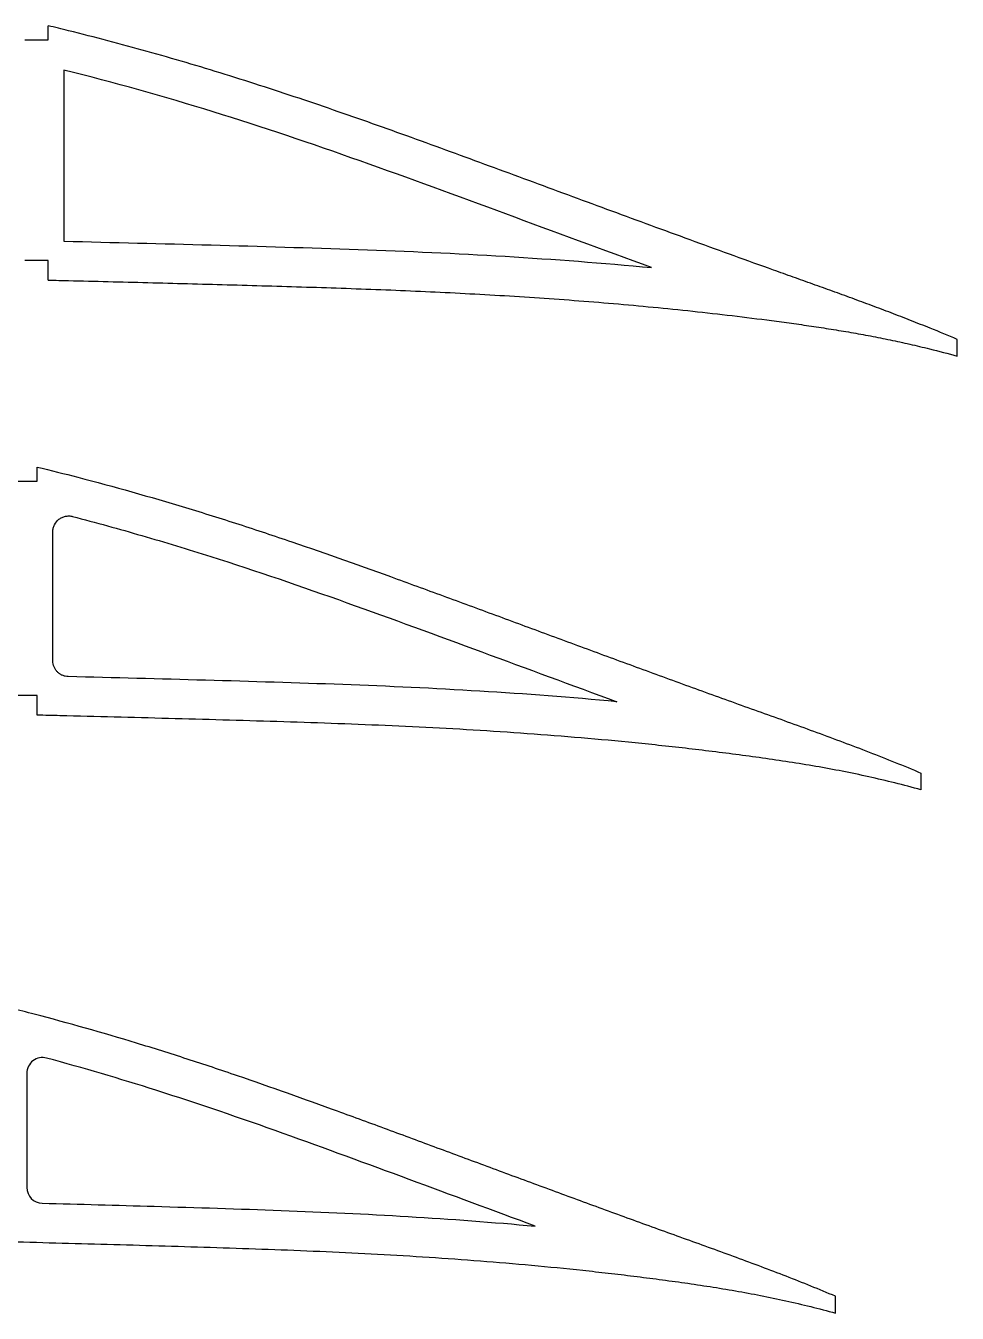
# Model space of a CAD drawing. Header units: millimetres. Extents: x -11497 to 404, y -3854 to 414.
# Drawn here: x -8916.5 to -8797.8, y -2519.5 to -2355.5 of the extents above; entities that cross this region are included whole.
import ezdxf

# ---------------------------------------------------------------- set-up
doc = ezdxf.new("R2010")
doc.units = ezdxf.units.MM

msp = doc.modelspace()

# ---------------------------------------------------------------- linework, layer by layer
for p, q in [((-8913.5982, -2357.2972), (-8913.5982, -2355.5057)), ((-8916.5982, -2357.2972), (-8913.5982, -2357.2972)), ((-8913.5982, -2385.404), (-8916.5982, -2385.404)), ((-8913.5982, -2387.904), (-8913.5982, -2385.404)), ((-8915.0073, -2413.4869), (-8915.0073, -2411.7043)), ((-8918.0073, -2413.4869), (-8915.0073, -2413.4869)), ((-8915.0073, -2440.8086), (-8918.0073, -2440.8086)), ((-8915.0073, -2443.3086), (-8915.0073, -2440.8086))]:
    msp.add_line(p, q)
at = {"color": 7, "linetype": 'Continuous', "lineweight": 25}
for p, q in [((-8911.5982, -2361.1456), (-8911.5982, -2382.9479)), ((-8797.8442, -2397.6044), (-8797.8442, -2395.4531)), ((-8913.0073, -2436.4005), (-8913.0073, -2419.9366)), ((-8802.4702, -2450.6816), (-8802.47, -2452.836)), ((-8916.3243, -2488.9188), (-8916.3243, -2503.4666)), ((-8813.3589, -2519.4817), (-8813.3595, -2517.32))]:
    msp.add_line(p, q, dxfattribs=at)
at = {"color": 7, "linetype": 'Continuous'}
for centre, start, end in [((-8914.3243, -2488.9188), 74.84851, 180), ((-8914.3243, -2503.4666), 180, 268.488702)]:
    msp.add_arc(centre, 2, start, end, dxfattribs=at)
at = {"color": 7, "linetype": 'Continuous', "lineweight": 25}
for points, knots in [([(-8797.8442, -2395.4531), (-8798.9801, -2394.9597), (-8800.9629, -2394.1592), (-8803.7709, -2393.0371), (-8806.2633, -2392.0769), (-8808.7489, -2391.1388), (-8811.241, -2390.2189), (-8813.7376, -2389.3111), (-8816.2378, -2388.4133), (-8818.739, -2387.5165), (-8822.0753, -2386.3252), (-8826.2401, -2384.8227), (-8831.2319, -2383.0076), (-8836.2196, -2381.1851), (-8841.2029, -2379.3513), (-8846.1858, -2377.5157), (-8851.1688, -2375.6768), (-8856.1449, -2373.843), (-8861.1139, -2372.015), (-8866.0787, -2370.2044), (-8871.0513, -2368.4172), (-8876.0339, -2366.6614), (-8881.0321, -2364.9495), (-8886.0481, -2363.2887), (-8891.0493, -2361.7012), (-8896.0355, -2360.1932), (-8901.0062, -2358.7672), (-8905.9957, -2357.4108), (-8910.1961, -2356.3345), (-8912.7338, -2355.7137), (-8913.5982, -2355.5057)], [0, 0, 0, 0, 0.015987774, 0.027603423, 0.039037682, 0.050468654, 0.061901065, 0.073332522, 0.084764442, 0.096196547, 0.107635555, 0.13049922, 0.153355397, 0.176207116, 0.199054455, 0.221907143, 0.24476251, 0.267624717, 0.290371373, 0.313115788, 0.335849145, 0.358586315, 0.381317376, 0.404055046, 0.426798515, 0.449053993, 0.471304814, 0.493555415, 0.515804196, 0.527281934, 0.527281934, 0.527281934, 0.527281934]), ([(-8836.7816, -2386.3026), (-8842.9654, -2384.0382), (-8849.1421, -2381.7546), (-8861.4996, -2377.1985), (-8867.6794, -2374.921), (-8880.0877, -2370.5266), (-8886.3179, -2368.4151), (-8898.8793, -2364.5224), (-8905.2119, -2362.7462), (-8911.5982, -2361.1456)], [0, 0, 0, 0, 0.25, 0.25, 0.5, 0.5, 0.75, 0.75, 1, 1, 1, 1]), ([(-8911.5982, -2382.9479), (-8905.3503, -2383.0946), (-8899.1025, -2383.258), (-8886.6077, -2383.5957), (-8880.3613, -2383.7727), (-8867.8792, -2384.2219), (-8861.644, -2384.499), (-8849.1952, -2385.2449), (-8842.9818, -2385.7148), (-8836.7816, -2386.3026)], [0, 0, 0, 0, 0.25, 0.25, 0.5, 0.5, 0.75, 0.75, 1, 1, 1, 1]), ([(-8913.5982, -2387.904), (-8913.1554, -2387.9141), (-8911.0296, -2387.9629), (-8907.2209, -2388.0548), (-8902.1715, -2388.182), (-8897.1213, -2388.3145), (-8892.0702, -2388.451), (-8887.0193, -2388.59), (-8881.9697, -2388.739), (-8876.9215, -2388.8995), (-8871.8748, -2389.0815), (-8866.8284, -2389.2858), (-8861.7829, -2389.5236), (-8856.7361, -2389.797), (-8851.6892, -2390.1111), (-8846.6435, -2390.4725), (-8841.6018, -2390.8801), (-8836.5641, -2391.3369), (-8831.5305, -2391.8501), (-8826.5009, -2392.4183), (-8822.3075, -2392.9411), (-8818.9488, -2393.3929), (-8816.4238, -2393.7543), (-8813.9032, -2394.1393), (-8811.3891, -2394.5577), (-8808.8822, -2395.0102), (-8806.3838, -2395.5065), (-8803.8786, -2396.0486), (-8801.029, -2396.7381), (-8799.0078, -2397.2445), (-8797.8442, -2397.6044)], [0.483023492, 0.483023492, 0.483023492, 0.483023492, 0.488924444, 0.511354789, 0.533784812, 0.556223473, 0.578666397, 0.601109154, 0.623547151, 0.645975927, 0.668404475, 0.690833213, 0.713267434, 0.735703901, 0.758175394, 0.780639748, 0.80310346, 0.825569188, 0.848036127, 0.870516133, 0.893008687, 0.904338802, 0.91566953, 0.926994857, 0.938311018, 0.949626763, 0.960935433, 0.97224771, 0.983775525, 1, 1, 1, 1]), ([(-8915.0073, -2411.7043), (-8913.2725, -2412.1273), (-8906.9423, -2413.7224), (-8898.3748, -2416.1344), (-8889.3262, -2418.9764), (-8880.3265, -2421.9709), (-8871.3911, -2425.151), (-8862.4853, -2428.4123), (-8855.8126, -2430.8762), (-8849.1398, -2433.3401), (-8842.4668, -2435.8033), (-8835.789, -2438.2533), (-8830.2188, -2440.2806), (-8825.7585, -2441.8906), (-8822.4096, -2443.0884), (-8819.0625, -2444.2905), (-8815.7182, -2445.5011), (-8812.3841, -2446.739), (-8809.0598, -2448.0036), (-8805.7554, -2449.3189), (-8803.5578, -2450.2094), (-8802.4702, -2450.6816)], [0.476465592, 0.476465592, 0.476465592, 0.476465592, 0.5, 0.5625, 0.59375, 0.625, 0.6875, 0.71875, 0.75, 0.78125, 0.8125, 0.84375, 0.875, 0.890625, 0.90625, 0.921875, 0.9375, 0.953125, 0.96875, 0.984375, 1, 1, 1, 1]), ([(-8913.0073, -2419.9366), (-8913.0073, -2419.7829), (-8912.9898, -2419.6322), (-8912.9211, -2419.3365), (-8912.869, -2419.1904), (-8912.6681, -2418.782), (-8912.47, -2418.5396), (-8912.1094, -2418.2611), (-8911.9766, -2418.181), (-8911.7008, -2418.0548), (-8911.5555, -2418.0073), (-8911.2554, -2417.9462), (-8911.1043, -2417.9331), (-8910.8004, -2417.9412), (-8910.6471, -2417.9628), (-8910.4985, -2418.0018)], [0, 0, 0, 0, 0.125, 0.125, 0.25, 0.25, 0.5, 0.5, 0.625, 0.625, 0.75, 0.75, 0.875, 0.875, 1, 1, 1, 1]), ([(-8910.4985, -2418.0018), (-8907.5404, -2418.7763), (-8904.5952, -2419.5889), (-8898.7305, -2421.2895), (-8895.8112, -2422.1785), (-8887.0884, -2424.9487), (-8881.3194, -2426.9315), (-8869.8273, -2431.0324), (-8864.1026, -2433.1461), (-8852.6534, -2437.3735), (-8846.9303, -2439.4916), (-8841.2017, -2441.5936)], [0, 0, 0, 0, 0.125, 0.125, 0.25, 0.25, 0.5, 0.5, 0.75, 0.75, 1, 1, 1, 1]), ([(-8911.0539, -2438.4018), (-8911.184, -2438.3986), (-8911.3116, -2438.3829), (-8911.5622, -2438.3275), (-8911.6863, -2438.2872), (-8911.9232, -2438.1839), (-8912.0353, -2438.1216), (-8912.2471, -2437.9756), (-8912.3474, -2437.891), (-8912.5272, -2437.7071), (-8912.6077, -2437.6071), (-8912.7496, -2437.3911), (-8912.8103, -2437.2756), (-8912.9558, -2436.9192), (-8913.0073, -2436.6608), (-8913.0073, -2436.4005)], [0, 0, 0, 0, 0.125, 0.125, 0.25, 0.25, 0.375, 0.375, 0.5, 0.5, 0.625, 0.625, 0.75, 0.75, 1, 1, 1, 1]), ([(-8841.2017, -2441.5936), (-8847.0098, -2441.048), (-8852.8228, -2440.6081), (-8864.4569, -2439.902), (-8870.2778, -2439.6349), (-8881.9243, -2439.199), (-8887.7496, -2439.0268), (-8899.4012, -2438.7018), (-8905.2272, -2438.5459), (-8911.0539, -2438.4018)], [0, 0, 0, 0, 0.25, 0.25, 0.5, 0.5, 0.75, 0.75, 1, 1, 1, 1]), ([(-8802.47, -2452.836), (-8803.5618, -2452.4994), (-8805.7783, -2451.9379), (-8809.1136, -2451.1397), (-8812.4748, -2450.4451), (-8815.8512, -2449.8243), (-8819.2414, -2449.2725), (-8822.641, -2448.7732), (-8826.0475, -2448.3129), (-8829.4593, -2447.8826), (-8832.8758, -2447.4806), (-8837.4368, -2446.9788), (-8843.1482, -2446.4189), (-8850.0151, -2445.8456), (-8856.8928, -2445.3601), (-8863.7794, -2444.9604), (-8870.6728, -2444.6311), (-8877.5714, -2444.36), (-8884.4737, -2444.131), (-8891.3785, -2443.9267), (-8900.5872, -2443.6738), (-8908.464, -2443.4656), (-8914.0385, -2443.3315), (-8915.0073, -2443.3086)], [0, 0, 0, 0, 0.007374257, 0.014748514, 0.022122771, 0.029497028, 0.036871285, 0.044245542, 0.051619799, 0.058994056, 0.066368313, 0.07374257, 0.088491084, 0.103239598, 0.117988112, 0.132736627, 0.147485141, 0.162233655, 0.176982169, 0.191730683, 0.206479197, 0.235976225, 0.242180974, 0.242180974, 0.242180974, 0.242180974]), ([(-8813.3595, -2517.32), (-8814.3937, -2516.8715), (-8816.4824, -2516.023), (-8819.6236, -2514.771), (-8822.7831, -2513.5656), (-8825.952, -2512.3855), (-8829.1302, -2511.2308), (-8832.3113, -2510.084), (-8835.4936, -2508.9407), (-8839.7324, -2507.4046), (-8845.0262, -2505.4709), (-8851.3726, -2503.1341), (-8857.7145, -2500.7852), (-8864.0562, -2498.4355), (-8870.3978, -2496.0858), (-8878.8618, -2492.9757), (-8887.3539, -2489.9425), (-8895.9073, -2487.0858), (-8904.5077, -2484.3744), (-8911.9923, -2482.2583), (-8917.3415, -2480.8867), (-8918.3243, -2480.6395)], [0, 0, 0, 0, 0.015625, 0.03125, 0.046875, 0.0625, 0.078125, 0.09375, 0.109375, 0.125, 0.15625, 0.1875, 0.21875, 0.25, 0.28125, 0.3125, 0.375, 0.40625, 0.4375, 0.5, 0.514048424, 0.514048424, 0.514048424, 0.514048424]), ([(-8851.591, -2508.3818), (-8856.94, -2506.4093), (-8862.2849, -2504.4243), (-8872.9777, -2500.4637), (-8878.3251, -2498.4865), (-8889.0617, -2494.6549), (-8894.4522, -2492.8044), (-8904.4914, -2489.6196), (-8909.1293, -2488.2535), (-8913.8015, -2486.9883)], [0, 0, 0, 0, 0.25, 0.25, 0.5, 0.5, 0.75, 0.75, 0.961910179, 0.961910179, 0.961910179, 0.961910179]), ([(-8914.377, -2505.4659), (-8909.6267, -2505.5912), (-8904.8768, -2505.7244), (-8894.7284, -2506.0188), (-8889.3301, -2506.1839), (-8878.5372, -2506.5938), (-8873.1428, -2506.8415), (-8862.361, -2507.4876), (-8856.9738, -2507.8878), (-8851.591, -2508.3818)], [0.030053306, 0.030053306, 0.030053306, 0.030053306, 0.25, 0.25, 0.5, 0.5, 0.75, 0.75, 1, 1, 1, 1]), ([(-8918.3243, -2510.3662), (-8918.0735, -2510.3726), (-8913.4466, -2510.4905), (-8906.632, -2510.6782), (-8897.8817, -2510.9288), (-8891.3205, -2511.1302), (-8884.7614, -2511.3553), (-8878.2056, -2511.6202), (-8871.6542, -2511.9401), (-8865.1088, -2512.3267), (-8858.5715, -2512.7945), (-8852.0438, -2513.3457), (-8846.6141, -2513.8837), (-8842.2778, -2514.3656), (-8839.0294, -2514.7517), (-8835.7853, -2515.1648), (-8832.5461, -2515.6067), (-8829.3133, -2516.0857), (-8826.0892, -2516.6141), (-8822.8778, -2517.2071), (-8819.6805, -2517.8697), (-8816.507, -2518.6284), (-8814.3984, -2519.1637), (-8813.3589, -2519.4817)], [0.762333647, 0.762333647, 0.762333647, 0.762333647, 0.764023775, 0.793520803, 0.808269317, 0.823017831, 0.837766345, 0.852514859, 0.867263373, 0.882011888, 0.896760402, 0.911508916, 0.92625743, 0.933631687, 0.941005944, 0.948380201, 0.955754458, 0.963128715, 0.970502972, 0.977877229, 0.985251486, 0.992625743, 1, 1, 1, 1])]:
    msp.add_open_spline(points, degree=3, knots=knots, dxfattribs=at)

doc.saveas('drawing.dxf')
